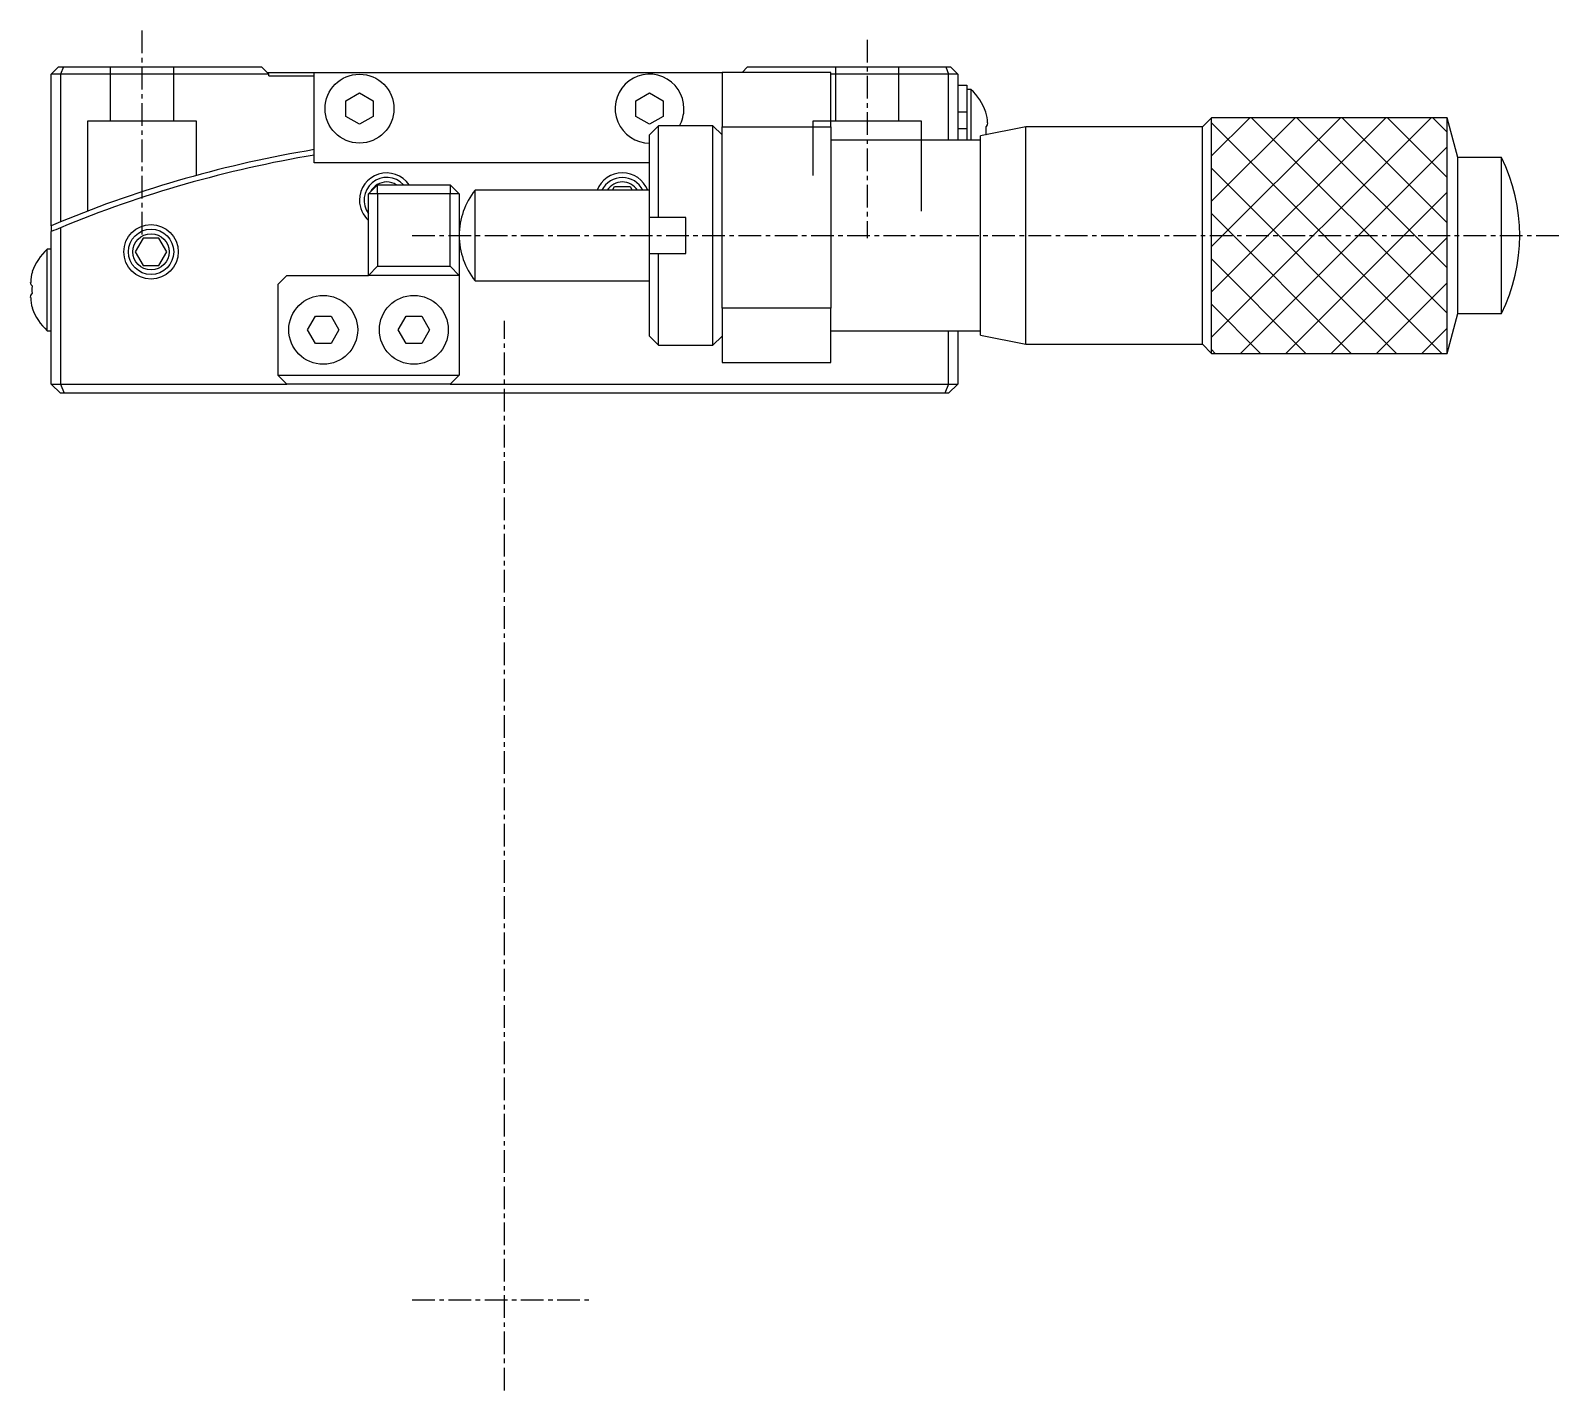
# Model space of a CAD drawing. Extents: x 67 to 419, y 49 to 289.
# Drawn here: x 139.1 to 223.7, y 214 to 289 of the extents above; entities that cross this region are included whole.
import ezdxf

# ---------------------------------------------------------------- set-up
doc = ezdxf.new("R2010")
doc.units = 0
doc.linetypes.add('CENTER', pattern=[2, 1.25, -0.25, 0.25, -0.25])
doc.layers.get('0').update_dxf_attribs({"linetype": 'CONTINUOUS'})
doc.layers.add('CENTER', color=1, linetype='CENTER')

msp = doc.modelspace()

# ---------------------------------------------------------------- linework, layer by layer
at = {"color": 7, "linetype": 'CONTINUOUS'}
for p, q in [((140.666, 286.999), (140.266, 286.599)), ((140.666, 286.999), (140.932, 286.999)), ((140.932, 286.999), (140.766, 286.599)), ((140.932, 286.999), (151.866, 286.999)), ((151.866, 286.999), (152.266, 286.599)), ((152.166, 286.699), (154.766, 286.699)), ((154.766, 286.699), (177.266, 286.699)), ((154.766, 281.699), (154.766, 286.699)), ((183.266, 286.699), (177.266, 286.699)), ((177.266, 286.699), (177.266, 283.699)), ((178.666, 286.999), (178.366, 286.699)), ((178.666, 286.999), (189.601, 286.999)), ((183.266, 283.699), (183.266, 286.699)), ((189.601, 286.999), (189.766, 286.599)), ((189.601, 286.999), (189.866, 286.999)), ((189.866, 286.999), (190.266, 286.599)), ((140.266, 278.24), (140.266, 286.599)), ((140.766, 286.599), (140.266, 286.599)), ((152.266, 286.599), (140.766, 286.599)), ((140.766, 286.599), (140.766, 278.448)), ((152.266, 286.499), (152.266, 286.599)), ((152.266, 286.499), (154.766, 286.499)), ((189.766, 286.599), (183.266, 286.599)), ((190.266, 286.599), (189.766, 286.599)), ((189.766, 282.949), (189.766, 286.599)), ((190.266, 286.599), (190.266, 282.949)), ((190.266, 285.999), (190.766, 285.999)), ((190.766, 285.999), (190.766, 284.499)), ((156.516, 285.132), (157.266, 285.565)), ((156.516, 284.266), (156.516, 285.132)), ((157.266, 285.565), (158.016, 285.132)), ((158.016, 285.132), (158.016, 284.266)), ((172.516, 285.132), (173.266, 285.565)), ((172.516, 284.266), (172.516, 285.132)), ((173.266, 285.565), (174.016, 285.132)), ((174.016, 285.132), (174.016, 284.266)), ((190.995, 285.749), (190.766, 285.749)), ((190.995, 285.749), (190.995, 282.949)), ((157.266, 283.833), (156.516, 284.266)), ((158.016, 284.266), (157.266, 283.833)), ((173.266, 283.833), (172.516, 284.266)), ((174.016, 284.266), (173.266, 283.833)), ((190.766, 284.499), (190.766, 283.597)), ((191.816, 284.506), (191.811, 284.5)), ((204.266, 284.199), (203.766, 283.699)), ((217.856, 281.999), (217.266, 284.199)), ((173.766, 283.749), (173.266, 283.249)), ((173.266, 278.699), (173.266, 283.249)), ((173.766, 278.699), (173.766, 283.749)), ((176.766, 283.749), (173.766, 283.749)), ((176.766, 271.649), (176.766, 283.749)), ((177.266, 283.249), (176.766, 283.749)), ((177.266, 273.699), (177.266, 283.699)), ((177.266, 283.699), (183.266, 283.699)), ((183.266, 283.699), (183.266, 273.699)), ((190.766, 283.597), (190.766, 282.949)), ((194.016, 283.699), (191.516, 283.199)), ((191.839, 283.715), (191.811, 283.699)), ((191.811, 283.699), (191.815, 283.562)), ((191.815, 283.43), (191.811, 283.298)), ((191.811, 283.298), (191.854, 283.266)), ((191.815, 283.562), (191.815, 283.43)), ((191.889, 283.807), (191.839, 283.715)), ((191.907, 283.917), (191.889, 283.807)), ((194.016, 271.699), (194.016, 283.699)), ((203.766, 283.699), (194.016, 283.699)), ((203.766, 271.699), (203.766, 283.699)), ((191.516, 282.949), (183.266, 282.949)), ((191.516, 272.199), (191.516, 283.199)), ((173.266, 281.699), (154.766, 281.699)), ((217.856, 273.399), (217.856, 281.999)), ((220.266, 281.999), (217.856, 281.999)), ((220.266, 273.399), (220.266, 281.999)), ((158.266, 280.499), (157.766, 279.999)), ((157.766, 275.499), (157.766, 279.999)), ((158.266, 279.999), (157.766, 279.999)), ((158.266, 280.499), (162.266, 280.499)), ((158.266, 279.999), (158.266, 280.499)), ((162.266, 279.999), (158.266, 279.999)), ((158.266, 279.999), (158.266, 275.999)), ((162.766, 279.999), (162.266, 280.499)), ((162.266, 280.499), (162.266, 279.999)), ((162.766, 279.999), (162.266, 279.999)), ((162.266, 275.999), (162.266, 279.999)), ((162.766, 279.999), (162.766, 275.499)), ((173.266, 280.199), (163.644, 280.199)), ((163.644, 275.199), (163.644, 280.199)), ((171.216, 280.199), (171.333, 280.401)), ((171.333, 280.401), (172.199, 280.401)), ((172.199, 280.401), (172.316, 280.199)), ((140.266, 278.24), (140.266, 277.914)), ((173.766, 278.699), (173.266, 278.699)), ((173.266, 276.699), (173.266, 278.699)), ((175.266, 278.699), (173.766, 278.699)), ((175.266, 276.699), (175.266, 278.699)), ((140.266, 269.499), (140.266, 277.914)), ((140.766, 278.124), (140.766, 269.499)), ((145.333, 277.548), (144.9, 276.798)), ((146.199, 277.548), (145.333, 277.548)), ((146.632, 276.798), (146.199, 277.548)), ((140.266, 276.949), (140.038, 276.949)), ((140.038, 274.699), (140.038, 276.949)), ((144.9, 276.798), (145.333, 276.048)), ((146.199, 276.048), (146.632, 276.798)), ((173.266, 272.149), (173.266, 276.699)), ((173.266, 276.699), (173.766, 276.699)), ((173.766, 271.649), (173.766, 276.699)), ((173.766, 276.699), (175.266, 276.699)), ((139.222, 275.7), (139.217, 275.706)), ((145.333, 276.048), (146.199, 276.048)), ((158.266, 275.999), (157.766, 275.499)), ((158.266, 275.999), (162.266, 275.999)), ((162.766, 275.499), (162.266, 275.999)), ((139.151, 274.985), (139.126, 275.113)), ((139.222, 274.899), (139.151, 274.985)), ((139.218, 274.767), (139.222, 274.899)), ((153.266, 275.499), (152.766, 274.999)), ((152.766, 274.999), (152.766, 269.999)), ((153.266, 275.499), (157.766, 275.499)), ((162.766, 275.499), (157.766, 275.499)), ((162.766, 275.499), (162.766, 269.999)), ((163.644, 275.199), (173.266, 275.199)), ((139.126, 274.28), (139.144, 274.39)), ((139.144, 274.39), (139.193, 274.483)), ((139.193, 274.483), (139.222, 274.498)), ((139.218, 274.636), (139.218, 274.767)), ((139.222, 274.498), (139.218, 274.636)), ((140.038, 272.449), (140.038, 274.699)), ((139.217, 273.692), (139.222, 273.697)), ((154.4, 272.499), (154.833, 273.249)), ((154.833, 273.249), (155.699, 273.249)), ((155.699, 273.249), (156.132, 272.499)), ((159.4, 272.499), (159.833, 273.249)), ((159.833, 273.249), (160.699, 273.249)), ((160.699, 273.249), (161.132, 272.499)), ((183.266, 273.699), (177.266, 273.699)), ((177.266, 273.699), (177.266, 270.699)), ((183.266, 270.699), (183.266, 273.699)), ((217.266, 271.199), (217.856, 273.399)), ((217.856, 273.399), (220.266, 273.399)), ((140.038, 272.449), (140.266, 272.449)), ((154.833, 271.749), (154.4, 272.499)), ((156.132, 272.499), (155.699, 271.749)), ((159.833, 271.749), (159.4, 272.499)), ((161.132, 272.499), (160.699, 271.749)), ((183.266, 272.449), (191.516, 272.449)), ((189.766, 269.499), (189.766, 272.449)), ((190.266, 272.449), (190.266, 269.499)), ((155.699, 271.749), (154.833, 271.749)), ((160.699, 271.749), (159.833, 271.749)), ((173.266, 272.149), (173.766, 271.649)), ((173.766, 271.649), (176.766, 271.649)), ((176.766, 271.649), (177.266, 272.149)), ((191.516, 272.199), (194.016, 271.699)), ((194.016, 271.699), (203.766, 271.699)), ((203.766, 271.699), (204.266, 271.199)), ((177.266, 270.699), (183.266, 270.699)), ((152.766, 269.999), (153.266, 269.499)), ((152.766, 269.999), (162.766, 269.999)), ((162.766, 269.999), (162.266, 269.499)), ((140.266, 269.499), (140.766, 268.999)), ((140.266, 269.499), (140.766, 269.499)), ((140.766, 269.499), (153.266, 269.499)), ((140.766, 269.499), (140.974, 268.999)), ((140.974, 268.999), (140.766, 268.999)), ((189.559, 268.999), (140.974, 268.999)), ((162.266, 269.499), (153.266, 269.499)), ((162.266, 269.499), (189.766, 269.499)), ((189.766, 269.499), (189.559, 268.999)), ((189.766, 268.999), (189.559, 268.999)), ((190.266, 269.499), (189.766, 268.999)), ((189.766, 269.499), (190.266, 269.499))]:
    msp.add_line(p, q, dxfattribs=at)
at = {"color": 3, "linetype": 'CONTINUOUS'}
for p, q in [((143.516, 286.999), (143.516, 283.999)), ((147.016, 283.999), (147.016, 286.999)), ((183.516, 286.999), (183.516, 283.999)), ((187.016, 283.999), (187.016, 286.999)), ((190.766, 284.499), (190.266, 284.499)), ((204.266, 271.199), (204.266, 284.199)), ((217.266, 284.199), (204.266, 284.199)), ((204.266, 282.091), (206.374, 284.199)), ((204.266, 279.591), (208.874, 284.199)), ((204.266, 277.091), (211.374, 284.199)), ((204.266, 274.591), (213.874, 284.199)), ((204.266, 272.091), (216.374, 284.199)), ((206.474, 284.199), (217.266, 273.407)), ((208.974, 284.199), (217.266, 275.907)), ((211.474, 284.199), (217.266, 278.407)), ((213.974, 284.199), (217.266, 280.907)), ((216.474, 284.199), (217.266, 283.407)), ((217.266, 271.199), (217.266, 284.199)), ((142.266, 283.999), (142.266, 279.045)), ((145.266, 283.999), (142.266, 283.999)), ((148.266, 283.999), (145.266, 283.999)), ((148.266, 281.011), (148.266, 283.999)), ((182.266, 283.999), (182.266, 281.011)), ((185.266, 283.999), (182.266, 283.999)), ((188.266, 283.999), (185.266, 283.999)), ((188.266, 279.044), (188.266, 283.999)), ((190.266, 283.597), (190.766, 283.597)), ((204.266, 283.907), (216.974, 271.199)), ((205.874, 271.199), (217.266, 282.591)), ((204.266, 281.407), (214.474, 271.199)), ((208.374, 271.199), (217.266, 280.091)), ((204.266, 278.907), (211.974, 271.199)), ((210.874, 271.199), (217.266, 277.591)), ((204.266, 276.407), (209.474, 271.199)), ((213.374, 271.199), (217.266, 275.091)), ((204.266, 273.907), (206.974, 271.199)), ((215.874, 271.199), (217.266, 272.591)), ((204.266, 271.407), (204.474, 271.199)), ((204.266, 271.199), (217.266, 271.199))]:
    msp.add_line(p, q, dxfattribs=at)
at = {"color": 7, "linetype": 'CONTINUOUS'}
for centre, radius in [((157.266, 284.699), 1.9), ((145.766, 276.798), 1.25), ((145.766, 276.798), 1), ((155.266, 272.499), 1.9), ((160.266, 272.499), 1.9)]:
    msp.add_circle(centre, radius, dxfattribs=at)
at = {"color": 3, "linetype": 'CONTINUOUS'}
msp.add_circle((145.766, 276.798), 1.5, dxfattribs=at)
at = {"color": 7, "linetype": 'CONTINUOUS'}
for centre, radius, start, end in [((173.266, 284.699), 1.9, 0, 270.09361), ((188.938, 283.499), 3.049, 19.27946, 47.56406), ((173.266, 284.699), 1.9, 329.99997, 0), ((190.294, 283.95), 1.613, 358.82875, 19.92827), ((165.266, 218.999), 64.3, 99.39832, 112.39728), ((165.266, 218.999), 64, 99.44278, 112.508), ((211.521, 277.699), 9.745, 333.8162, 26.18378), ((158.766, 279.651), 1.25, 42.67509, 216.8699), ((171.766, 279.651), 1.25, 25.9659, 154.0341), ((158.766, 279.651), 1, 90, 152.69556), ((158.766, 279.651), 1, 57.91922, 90), ((166.766, 277.699), 4, 141.31783, 180), ((171.766, 279.651), 1, 90, 146.81835), ((171.766, 279.651), 1, 33.18165, 90), ((165.266, 218.999), 64.3, 112.39728, 112.88001), ((165.266, 218.999), 64, 112.508, 112.99339), ((166.766, 277.699), 4, 180, 218.68221), ((142.095, 274.699), 3.049, 132.43594, 160.72054), ((140.701, 275.157), 1.575, 159.83471, 181.60124), ((140.739, 274.247), 1.613, 178.8292, 199.92849), ((142.095, 274.699), 3.049, 199.2797, 227.56406)]:
    msp.add_arc(centre, radius, start, end, dxfattribs=at)
at = {"color": 3, "linetype": 'CONTINUOUS'}
for centre, start, end in [((158.766, 279.651), 34.39304, 180), ((171.766, 279.651), 21.39918, 158.60082), ((158.766, 279.651), 180, 228.18968)]:
    msp.add_arc(centre, 1.5, start, end, dxfattribs=at)
at = {"layer": 'CENTER', "color": 1, "linetype": 'CENTER'}
for p, q in [((145.266, 288.999), (145.266, 277.549)), ((185.266, 288.499), (185.266, 277.549)), ((160.174, 277.699), (223.674, 277.699)), ((165.266, 213.999), (165.266, 272.999)), ((160.174, 218.999), (170.174, 218.999))]:
    msp.add_line(p, q, dxfattribs=at)

doc.saveas('drawing.dxf')
